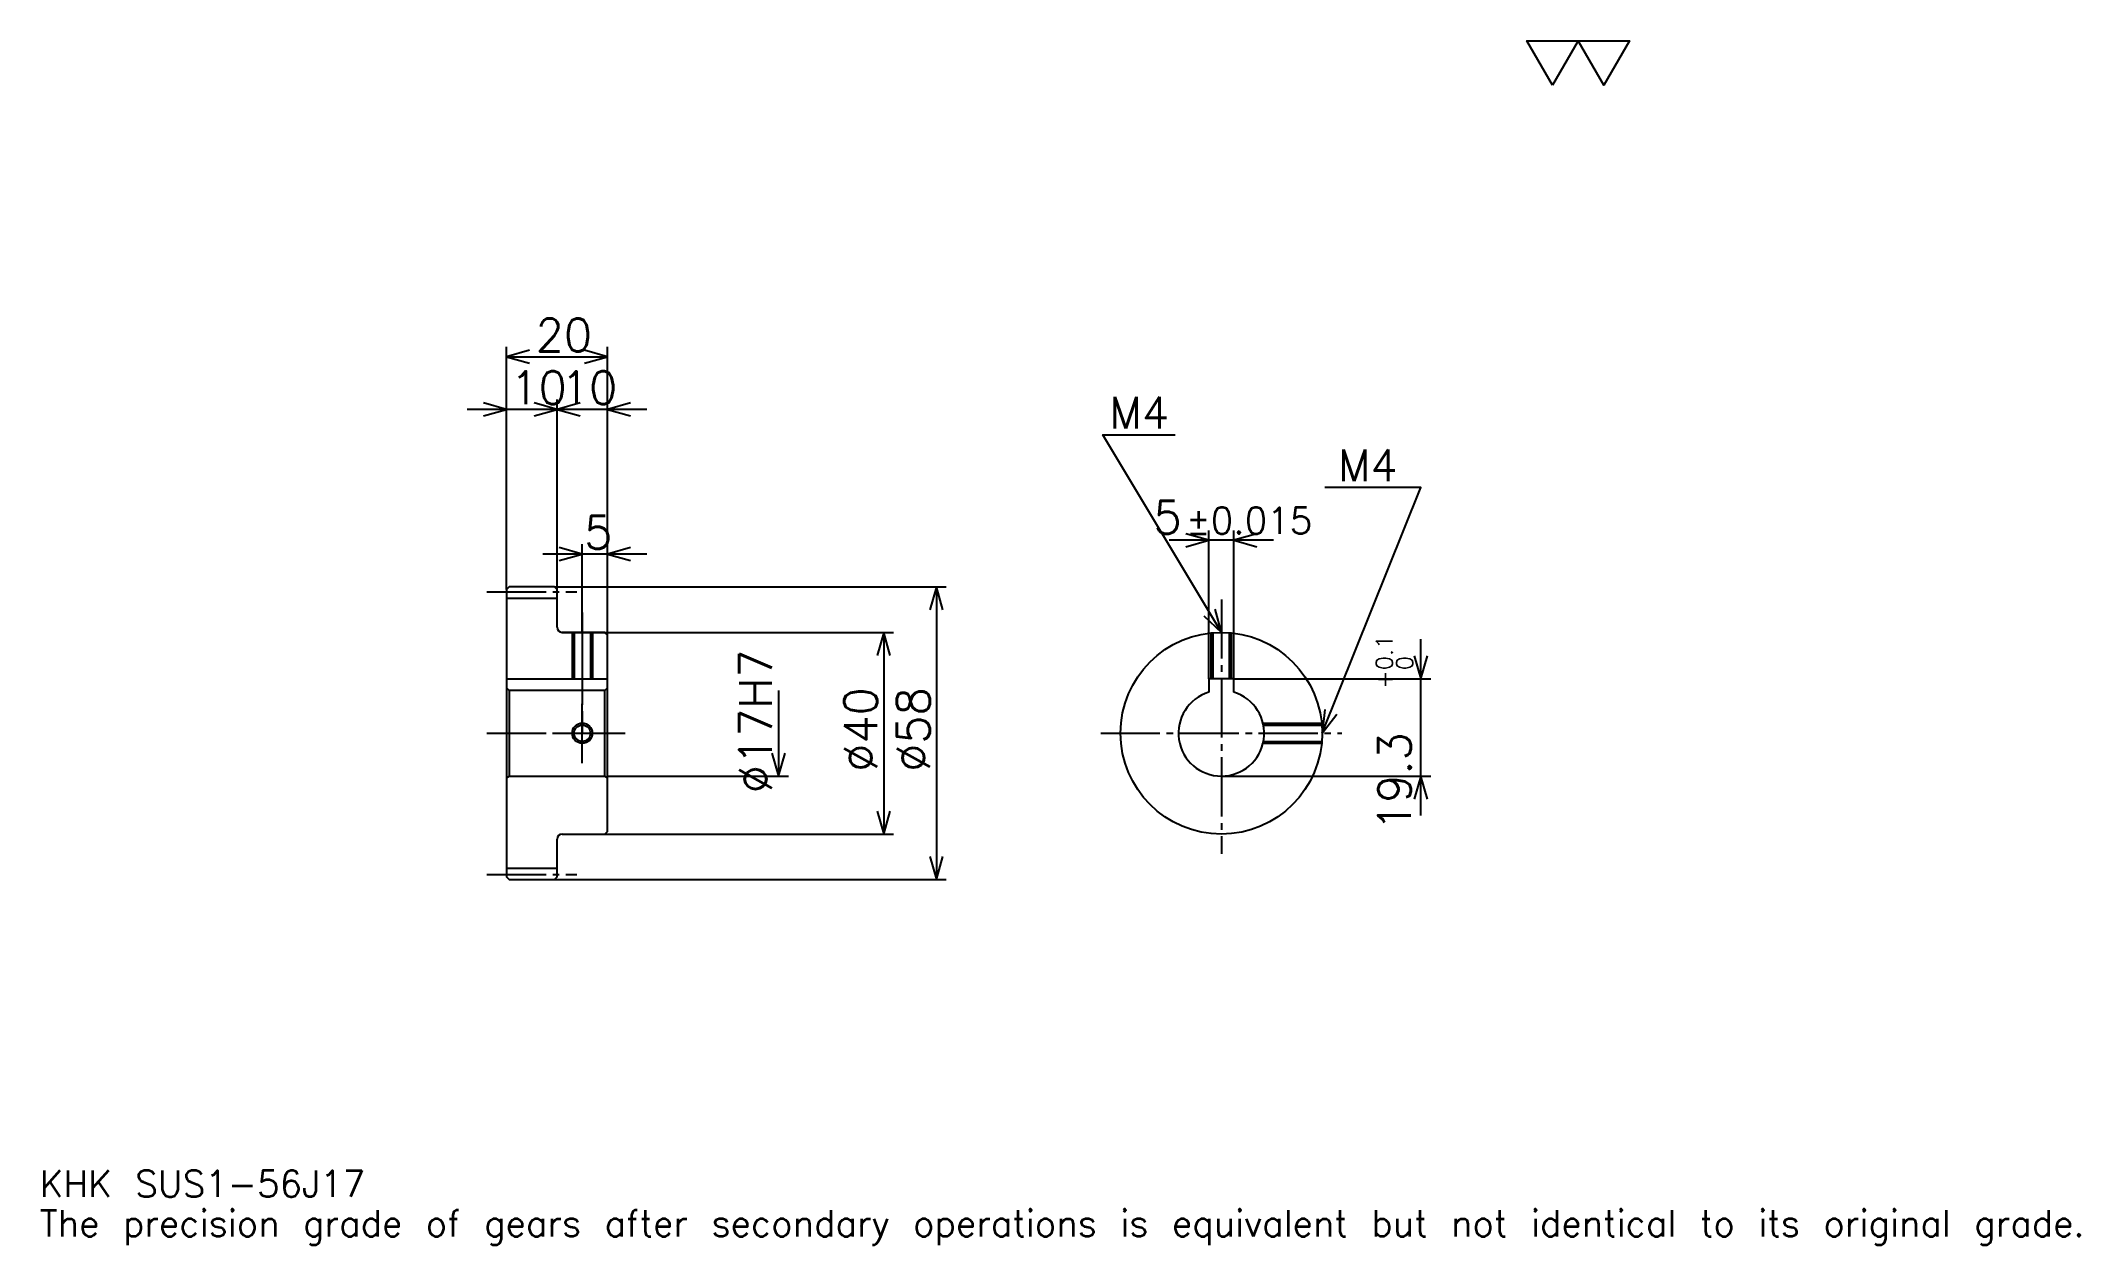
# Model space of a CAD drawing. Extents: x 13 to 418, y 5 to 244.
import ezdxf

# ---------------------------------------------------------------- set-up
doc = ezdxf.new("R2010")
doc.units = 0
doc.linetypes.add('DASHDOT', pattern=[15.652174, 11.73913, -1.304348, 1.304348, -1.304348])
doc.layers.get('0').update_dxf_attribs({"linetype": 'CONTINUOUS'})
doc.layers.add('DASHDOT', color=6, linetype='DASHDOT')
doc.styles.add('KANJI', font='TXT', dxfattribs={"bigfont": 'BIGFONT'})

msp = doc.modelspace()

# ---------------------------------------------------------------- linework, layer by layer
at = {"color": 5}
for p, q in [((105.652168, 135.304352), (105.652168, 182.91304)), ((125.652168, 135.304352), (125.652168, 182.91304)), ((105.652168, 180.956512), (125.652168, 180.956512)), ((123.478256, 170.521729), (97.82608, 170.521729)), ((133.478256, 170.521729), (107.82608, 170.521729)), ((115.652168, 135.304352), (115.652168, 172.478256)), ((244.891296, 117.104347), (244.891296, 146.521729)), ((249.891296, 117.104347), (249.891296, 146.521729)), ((133.478256, 141.82608), (112.82608, 141.82608)), ((120.652168, 135.304352), (120.652168, 143.782608)), ((257.717377, 144.565216), (237.065216, 144.565216)), ((105.652168, 134.804352), (105.652168, 135.304352)), ((115.152168, 135.304352), (125.652168, 135.304352)), ((115.652168, 134.804352), (115.652168, 135.304352)), ((120.652168, 126.304344), (120.652168, 135.304352)), ((120.652168, 126.304344), (120.652168, 135.304352)), ((125.652168, 135.304352), (192.82608, 135.304352)), ((125.652168, 125.804344), (125.652168, 135.304352)), ((190.869568, 135.304352), (190.869568, 77.304344)), ((116.652168, 126.304344), (125.652168, 126.304344)), ((125.652168, 126.304344), (182.391296, 126.304344)), ((180.434784, 126.304344), (180.434784, 86.304344)), ((286.956512, 89.978256), (286.956512, 124.930435)), ((159.565216, 114.804344), (159.565216, 97.804344)), ((249.891296, 117.104347), (288.913055, 117.104347)), ((125.652168, 97.804344), (161.521729, 97.804344)), ((247.391296, 97.804344), (288.913055, 97.804344)), ((116.652168, 86.304344), (125.652168, 86.304344)), ((125.652168, 86.304344), (182.391296, 86.304344)), ((115.152168, 77.304344), (125.652168, 77.304344)), ((125.652168, 77.304344), (192.82608, 77.304344))]:
    msp.add_line(p, q, dxfattribs=at)
at = {"color": 4}
for p, q in [((105.652168, 133.054352), (115.652168, 133.054352)), ((105.652168, 117.104347), (125.652168, 117.104347)), ((106.152168, 114.804344), (106.152168, 97.804344)), ((125.152168, 114.804344), (125.652168, 115.304344)), ((125.152168, 97.804344), (125.652168, 97.304344)), ((105.652168, 79.554344), (115.652168, 79.554344))]:
    msp.add_line(p, q, dxfattribs=at)
at = {"color": 7}
msp.add_lwpolyline([(313.043488, 234.782608), (307.956543, 243.600006), (328.304352, 243.600006), (323.217407, 234.782608), (318.130432, 243.600006), (313.043488, 234.782608)], dxfattribs=at)
at = {"color": 5}
for points in [[(110.217384, 182.260864), (105.652168, 180.956512), (110.217384, 179.652176)], [(121.086952, 179.652176), (125.652168, 180.956512), (121.086952, 182.260864)], [(101.086952, 169.217392), (105.652168, 170.521729), (101.086952, 171.82608)], [(111.086952, 169.217392), (115.652168, 170.521729), (111.086952, 171.82608)], [(120.217384, 171.82608), (115.652168, 170.521729), (120.217384, 169.217392)], [(130.217392, 171.82608), (125.652168, 170.521729), (130.217392, 169.217392)], [(247.391296, 126.304344), (223.91304, 165.434784), (238.260864, 165.434784)], [(267.391296, 106.304344), (286.956512, 155), (267.913055, 155)], [(240.32608, 143.260864), (244.891296, 144.565216), (240.32608, 145.869568)], [(254.456512, 145.869568), (249.891296, 144.565216), (254.456512, 143.260864)], [(116.086952, 140.521729), (120.652168, 141.82608), (116.086952, 143.130432)], [(130.217392, 143.130432), (125.652168, 141.82608), (130.217392, 140.521729)], [(192.173904, 130.73912), (190.869568, 135.304352), (189.565216, 130.73912)], [(243.924042, 129.547913), (247.391296, 126.304344), (246.16098, 130.890076)], [(181.73912, 121.739128), (180.434784, 126.304344), (179.130432, 121.739128)], [(285.652161, 121.669563), (286.956512, 117.104347), (288.260864, 121.669563)], [(267.882996, 111.026711), (267.391296, 106.304344), (270.303619, 110.054146)], [(158.260864, 102.36956), (159.565216, 97.804344), (160.869568, 102.36956)], [(288.260864, 93.239128), (286.956512, 97.804344), (285.652161, 93.239128)], [(179.130432, 90.86956), (180.434784, 86.304344), (181.73912, 90.86956)], [(189.565216, 81.86956), (190.869568, 77.304344), (192.173904, 81.86956)]]:
    msp.add_lwpolyline(points, dxfattribs=at)
at = {"color": 4}
for points in [[(115.652168, 127.304344), (115.652168, 134.804352), (115.152168, 135.304352), (106.152168, 135.304352), (105.652168, 134.804352), (105.652168, 97.304344)], [(116.652168, 86.304344), (125.152168, 86.304344), (125.652168, 86.804344), (125.652168, 125.804344), (125.152168, 126.304344), (116.652168, 126.304344)], [(118.652168, 126.304344), (118.652168, 117.104347)], [(119.032166, 126.304344), (119.032166, 117.104347)], [(122.272171, 126.304344), (122.272171, 117.104347)], [(122.652168, 126.304344), (122.652168, 117.104347)], [(245.391296, 117.104347), (245.391296, 126.204094)], [(245.771301, 117.104347), (245.771301, 126.238625)], [(249.011292, 117.104347), (249.011292, 126.238625)], [(249.391296, 117.104347), (249.391296, 126.204094)], [(105.652168, 97.304344), (106.152168, 97.804344), (125.152168, 97.804344), (125.152168, 114.804344), (106.152168, 114.804344), (105.652168, 115.304344)], [(249.891296, 114.428383), (249.891296, 117.104347), (244.891296, 117.104347), (244.891296, 114.428383)], [(255.652649, 108.304344), (267.291046, 108.304344)], [(255.735504, 107.924347), (267.325592, 107.924347)], [(255.652649, 104.304344), (267.291046, 104.304344)], [(255.735504, 104.684341), (267.325592, 104.684341)], [(105.652168, 97.304344), (105.652168, 77.804344), (106.152168, 77.304344), (115.152168, 77.304344), (115.652168, 77.804344), (115.652168, 85.304344)]]:
    msp.add_lwpolyline(points, dxfattribs=at)
for centre, radius in [((247.391296, 106.304344), 20), ((120.652168, 106.304344), 1.62)]:
    msp.add_circle(centre, radius, dxfattribs=at)
at = {"color": 7}
msp.add_circle((120.652168, 106.304344), 2, dxfattribs=at)
at = {"color": 4}
for centre, radius, start, end in [((116.652168, 127.304344), 1, 180, 270), ((247.391296, 106.304344), 8.5, 107.10463483, 72.89536517), ((116.652168, 85.304344), 1, 90, 180)]:
    msp.add_arc(centre, radius, start, end, dxfattribs=at)
at = {"layer": 'DASHDOT', "color": 7}
for p, q in [((101.739128, 134.304352), (119.565208, 134.304352)), ((247.391296, 132.82608), (247.391296, 82.391296)), ((120.652168, 126.304344), (120.652168, 106.304344)), ((101.739128, 106.304344), (129.565216, 106.304344)), ((223.478256, 106.304344), (271.304352, 106.304344)), ((101.739128, 78.304344), (119.565208, 78.304344))]:
    msp.add_line(p, q, dxfattribs=at)
for points in [[(120.652168, 130.217392), (120.652168, 113.191299)], [(120.652168, 100.391304), (120.652168, 112.217384)], [(114.73912, 106.304344), (126.565216, 106.304344)]]:
    msp.add_lwpolyline(points, dxfattribs=at)

# ---------------------------------------------------------------- texts
at = {"color": 7, "style": 'KANJI'}
for s, height, p in [('20', 6.521739, (111.41304, 182)), ('10', 6.521739, (106.41304, 171.565216)), ('10', 6.521739, (116.41304, 171.565216)), ('M4', 6.26087, (225.217377, 166.739136)), ('M4', 6.26087, (270.521729, 156.304352)), ('5', 6.521739, (233.929138, 145.869568)), ('%%p0.015', 5.217391, (240.384857, 145.869568)), ('5', 6.521739, (121.0326, 142.869568)), ('KHK SUS1-56J17', 5.217391, (13.043478, 14.347826)), ('The precision grade of gears after secondary operations is equivalent but not identical to its original grade.', 5.217391, (13.043478, 6.521739))]:
    msp.add_text(s, height=height, dxfattribs=at).set_placement(p)
for s, height, p in [('%%c17H7', 6.521739, (158.260864, 94.402168)), ('0.1', 3.26087, (281.347839, 118.809372)), ('+', 3.26087, (281.347839, 115.157196)), ('0', 3.26087, (285.391296, 118.809372)), ('%%c40', 6.521739, (179.130432, 98.641296)), ('%%c58', 6.521739, (189.565216, 98.641296)), ('19.3', 6.521739, (285, 86.928528))]:
    msp.add_text(s, height=height, rotation=90, dxfattribs=at).set_placement(p)

doc.saveas('drawing.dxf')
